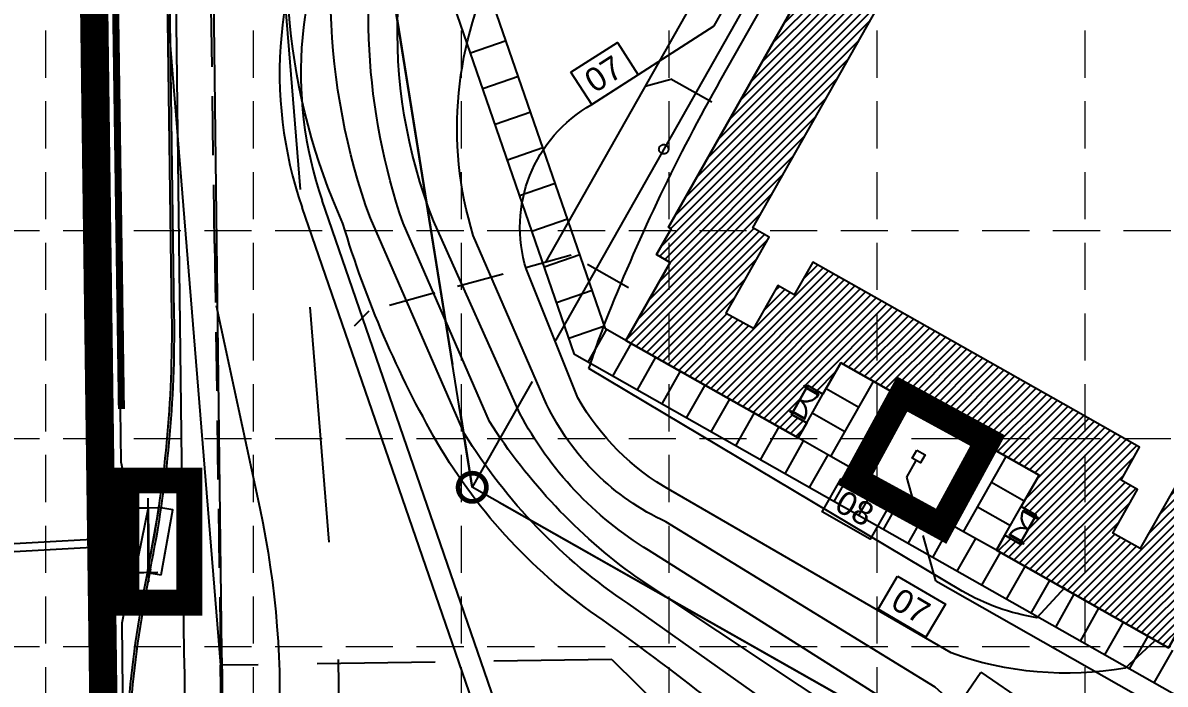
# Model space of a CAD drawing. Header units: feet. Extents: x 2467609 to 2470436, y 7119976 to 7121745.
# Drawn here: x 2467826.7 to 2468069, y 7120720.3 to 7120860.5 of the extents above; entities that cross this region are included whole.
import ezdxf
from ezdxf.enums import TextEntityAlignment as Align

# ---------------------------------------------------------------- set-up
doc = ezdxf.new("R2010")
doc.units = ezdxf.units.FT
doc.header["$LTSCALE"] = 100
doc.header["$MEASUREMENT"] = 0
for name, pattern in [('06117 BASE$0$DASHED', [0.75, 0.5, -0.25]), ('06117 BASE$0$HIDDEN2', [0.1875, 0.125, -0.0625]), ('06117 BASE$0$PL2', [2.85, 2.25, -0.2, 0, -0.2, 0, -0.2]), ('06117 WS Base$0$DASHED_SS3', [1.1, 1, -0.1]), ('HIDDEN', [0.375, 0.25, -0.125]), ('HIDDEN2', [0.1875, 0.125, -0.0625]), ('SDASH', [0.15, 0.1, -0.05])]:
    doc.linetypes.add(name, pattern=pattern)
for name, color, linetype, lineweight in [('06117 BASE$0$A-BLDG1-HATCH', 253, 'Continuous', 25), ('06117 BASE$0$A-Door-Outside', 253, 'Continuous', 30), ('06117 BASE$0$C-sidewk-strip', 253, 'Continuous', 25), ('06117 BASE$0$CP Inlet', 253, 'Continuous', 25), ('06117 BASE$0$CPCURB', 8, 'Continuous', 25), ('06117 BASE$0$CPCURB2', 8, 'Continuous', 25), ('06117 BASE$0$CPSTRIPE', 253, 'Continuous', 25), ('06117 BASE$0$CPWALK', 8, 'Continuous', 25), ('06117 BASE$0$LANDSCAPE-SETBACK', 8, '06117 BASE$0$DASHED', 25), ('06117 BASE$0$PROP-ROW', 1, '06117 BASE$0$PL2', 25)]:
    doc.layers.add(name, color=color, linetype=linetype, lineweight=lineweight)
for name, color, linetype in [('06117 BASE$0$BLDG-Exterior', 3, 'Continuous'), ('06117 BASE$0$CPSAWCUT', 7, '06117 BASE$0$HIDDEN2'), ('06117 TOPO$0$EXSTM', 253, 'Continuous'), ('06117 TOPO$0$GUTTER', 253, 'Continuous'), ('06117 TOPO$0$INLET', 253, 'Continuous'), ('06117 TOPO$0$INLET1', 253, 'Continuous'), ('06117 WS Base$0$CPSEWER', 7, '06117 WS Base$0$DASHED_SS3'), ('06117 WS Base$0$LINE-B', 1, 'Continuous'), ('CPCONT', 253, 'Continuous'), ('ESMT', 7, 'HIDDEN2'), ('GRID', 254, 'HIDDEN'), ('LIMITS OF DISTURBANCE', 1, 'HIDDEN'), ('proposed ec', 6, 'SDASH'), ('STREET-ESMT', 7, 'HIDDEN2')]:
    doc.layers.add(name, color=color, linetype=linetype)
doc.styles.get("Standard").update_dxf_attribs({"font": 'ARIAL.TTF'})
pattern_1 = [(45, (0, 0), (-0.88388347648, 0.88388347648), [])]

# ---------------------------------------------------------------- blocks, each defined once
blk = doc.blocks.new('06117 TOPO$0$PLUS')
at = {"color": 0, "linetype": 'ByBlock'}
for p, q in [((-0.00417, 0), (0.00417, 0)), ((0, 0.00417), (0, -0.00417))]:
    blk.add_line(p, q, dxfattribs=at)
blk.add_point((0, 0), dxfattribs=at)
blk = doc.blocks.new('*U96')
at = {"layer": '06117 BASE$0$A-Door-Outside', "color": 7, "linetype": 'Continuous', "lineweight": 30}
for points in [[(2, 6), (3.75, 6), (3.75, 42), (2, 42)], [(74, 6), (72.25, 6), (72.25, 42), (74, 42)], [(2, 0), (0, 0), (0, 6), (2, 6)], [(2, 2.25), (2.625, 2.25), (2.625, 4.25), (2, 4.25)], [(74, 2.25), (73.375, 2.25), (73.375, 4.25), (74, 4.25)], [(74, 0), (76, 0), (76, 6), (74, 6)]]:
    blk.add_lwpolyline(points, close=True, dxfattribs=at)
at = {"layer": '06117 BASE$0$A-Door-Outside', "color": 7, "linetype": 'Continuous', "lineweight": 30, "extrusion": (0, 0, -1)}
blk.add_arc((-2, 6), 36, 90, 180, dxfattribs=at)
at = {"layer": '06117 BASE$0$A-Door-Outside', "color": 7, "linetype": 'Continuous', "lineweight": 30}
blk.add_arc((74, 6), 36, 90, 180, dxfattribs=at)

msp = doc.modelspace()

# ---------------------------------------------------------------- hatches: boundary and pattern name
at = {"layer": '06117 BASE$0$A-BLDG1-HATCH'}
h = msp.add_hatch(dxfattribs=at)
h.set_pattern_fill('ANSI31', color=255, scale=10, style=0)
h.set_pattern_definition(pattern_1)
h.paths.add_polyline_path([(2468296.01, 7121182.71), (2468297.32, 7121185.03), (2468300.51, 7121183.22), (2468299.2, 7121180.9), (2468306.74, 7121176.63), (2468301.86, 7121168.08), (2468314.36, 7121161.01), (2468311.74, 7121156.37), (2468312.32, 7121156.04), (2468271.24, 7121083.54), (2468270.37, 7121084.03), (2468264.45, 7121073.59), (2468265.3, 7121073.1), (2468263.52, 7121069.91), (2468258.75, 7121061.49), (2468246.92, 7121040.61), (2468236.33, 7121046.61), (2468232.72, 7121040.23), (2468228.63, 7121016.11), (2468212.85, 7120988.27), (2468194.27, 7120972.36), (2468190.66, 7120965.98), (2468204.14, 7120958.34), (2468200.53, 7120951.96), (2468201.11, 7120951.63), (2468085.76, 7120748.04), (2468085.18, 7120748.37), (2468082.06, 7120742.86), (2468079.16, 7120744.5), (2468069.79, 7120727.97), (2468033.25, 7120748.67), (2468035.06, 7120751.86), (2468038.25, 7120750.05), (2468041.7, 7120756.15), (2468038.51, 7120757.95), (2468042.29, 7120764.62), (2468000.23, 7120788.45), (2467996.46, 7120781.78), (2467993.26, 7120783.59), (2467989.81, 7120777.49), (2467993, 7120775.69), (2467991.2, 7120772.5), (2467954.65, 7120793.2), (2467964.02, 7120809.73), (2467961.12, 7120811.37), (2467964.24, 7120816.88), (2467963.66, 7120817.21), (2468079.01, 7121020.81), (2468079.59, 7121020.48), (2468083.2, 7121026.86), (2468085.81, 7121025.38), (2468090.08, 7121032.92), (2468087.47, 7121034.4), (2468087.89, 7121035.13), (2468065.26, 7121047.94), (2468064.85, 7121047.22), (2468062.24, 7121048.7), (2468063.72, 7121051.31), (2468064.88, 7121050.65), (2468067.06, 7121054.49), (2468078.59, 7121064.34), (2468072.34, 7121067.88), (2468074.15, 7121071.07), (2468076.33, 7121069.83), (2468088.48, 7121091.3), (2468086.31, 7121092.53), (2468088.12, 7121095.72), (2468094.37, 7121092.18), (2468096.88, 7121107.13), (2468099.06, 7121110.97), (2468097.9, 7121111.63), (2468098.51, 7121112.72), (2468090.97, 7121116.99), (2468090.36, 7121115.9), (2468086.73, 7121117.96), (2468088.21, 7121120.57), (2468090.82, 7121119.09), (2468095.09, 7121126.63), (2468080.3, 7121135.01), (2468083.59, 7121140.81), (2468083.01, 7121141.14), (2468198.35, 7121344.73), (2468198.93, 7121344.41), (2468202.06, 7121349.92), (2468204.96, 7121348.27), (2468214.32, 7121364.8), (2468250.87, 7121344.1), (2468249.06, 7121340.91), (2468245.87, 7121342.72), (2468242.42, 7121336.63), (2468245.61, 7121334.82), (2468241.83, 7121328.15), (2468283.88, 7121304.33), (2468287.66, 7121311), (2468291.14, 7121309.02), (2468294.59, 7121315.11), (2468291.11, 7121317.09), (2468292.92, 7121320.28), (2468329.46, 7121299.57), (2468320.1, 7121283.04), (2468323, 7121281.4), (2468319.87, 7121275.89), (2468320.45, 7121275.56), (2468274.69, 7121194.79)])
h.paths.add_polyline_path([(2468220.34, 7121343.64), (2468226.11, 7121340.3), (2468220.94, 7121331.17), (2468224.42, 7121329.2), (2468220.47, 7121322.24), (2468236.57, 7121313.12), (2468273.55, 7121292.17), (2468289.79, 7121282.97), (2468293.73, 7121289.93), (2468297.21, 7121287.96), (2468302.38, 7121297.08), (2468308.21, 7121293.85), (2468308.09, 7121293.63), (2468299.25, 7121277.82), (2468302.62, 7121275.86), (2468253.91, 7121189.9), (2468286.54, 7121171.41), (2468281.45, 7121162.42), (2468293.92, 7121155.35), (2468240.68, 7121061.39), (2468230.56, 7121067.12), (2468218.47, 7121045.9), (2468214.25, 7121020.65), (2468201.58, 7120998.28), (2468182.93, 7120982.41), (2468168.85, 7120961.1), (2468183.7, 7120952.69), (2468076.4, 7120763.3), (2468072.92, 7120765.27), (2468063.88, 7120749.32), (2468063.72, 7120749.03), (2468057.92, 7120752.32), (2468063.18, 7120761.6), (2468059.7, 7120763.57), (2468063.64, 7120770.53), (2468047.4, 7120779.73), (2468010.57, 7120800.6), (2467994.33, 7120809.8), (2467990.38, 7120802.84), (2467986.9, 7120804.81), (2467981.74, 7120795.69), (2467975.9, 7120798.92), (2467976.01, 7120799.11), (2467985.05, 7120815.06), (2467981.56, 7120817.03), (2468088.86, 7121006.42), (2468089.95, 7121005.8), (2468109.42, 7121040.17), (2468095.28, 7121048.18), (2468084.26, 7121054.42), (2468094.38, 7121072.29), (2468102.4, 7121086.45), (2468111.24, 7121102.04), (2468120.12, 7121117.72), (2468113.01, 7121121.74), (2468118.01, 7121130.55), (2468100.69, 7121140.56), (2468207.71, 7121329.47), (2468211.19, 7121327.5)], flags=16)
h = msp.add_hatch(dxfattribs=at)
h.set_pattern_fill('ANSI31', color=255, scale=10, style=0)
h.set_pattern_definition(pattern_1)
h.paths.add_polyline_path([(2468296.01, 7121182.71), (2468297.32, 7121185.03), (2468300.51, 7121183.22), (2468299.2, 7121180.9), (2468306.74, 7121176.63), (2468301.86, 7121168.08), (2468314.36, 7121161.01), (2468311.74, 7121156.37), (2468312.32, 7121156.04), (2468271.24, 7121083.54), (2468270.37, 7121084.03), (2468264.45, 7121073.59), (2468265.3, 7121073.1), (2468263.52, 7121069.91), (2468258.75, 7121061.49), (2468246.92, 7121040.61), (2468236.33, 7121046.61), (2468232.72, 7121040.23), (2468228.63, 7121016.11), (2468212.85, 7120988.27), (2468194.27, 7120972.36), (2468190.66, 7120965.98), (2468204.14, 7120958.34), (2468200.53, 7120951.96), (2468201.11, 7120951.63), (2468085.76, 7120748.04), (2468085.18, 7120748.37), (2468082.06, 7120742.86), (2468079.16, 7120744.5), (2468069.79, 7120727.97), (2468033.25, 7120748.67), (2468035.06, 7120751.86), (2468038.25, 7120750.05), (2468041.7, 7120756.15), (2468038.51, 7120757.95), (2468042.29, 7120764.62), (2468000.23, 7120788.45), (2467996.46, 7120781.78), (2467993.26, 7120783.59), (2467989.81, 7120777.49), (2467993, 7120775.69), (2467991.2, 7120772.5), (2467954.65, 7120793.2), (2467964.02, 7120809.73), (2467961.12, 7120811.37), (2467964.24, 7120816.88), (2467963.66, 7120817.21), (2468079.01, 7121020.81), (2468079.59, 7121020.48), (2468083.2, 7121026.86), (2468085.81, 7121025.38), (2468090.08, 7121032.92), (2468087.47, 7121034.4), (2468087.89, 7121035.13), (2468065.26, 7121047.94), (2468064.85, 7121047.22), (2468062.24, 7121048.7), (2468063.72, 7121051.31), (2468064.88, 7121050.65), (2468067.06, 7121054.49), (2468078.59, 7121064.34), (2468072.34, 7121067.88), (2468074.15, 7121071.07), (2468076.33, 7121069.83), (2468088.48, 7121091.3), (2468086.31, 7121092.53), (2468088.12, 7121095.72), (2468094.37, 7121092.18), (2468096.88, 7121107.13), (2468099.06, 7121110.97), (2468097.9, 7121111.63), (2468098.51, 7121112.72), (2468090.97, 7121116.99), (2468090.36, 7121115.9), (2468086.73, 7121117.96), (2468088.21, 7121120.57), (2468090.82, 7121119.09), (2468095.09, 7121126.63), (2468080.3, 7121135.01), (2468083.59, 7121140.81), (2468083.01, 7121141.14), (2468198.35, 7121344.73), (2468198.93, 7121344.41), (2468202.06, 7121349.92), (2468204.96, 7121348.27), (2468214.32, 7121364.8), (2468250.87, 7121344.1), (2468249.06, 7121340.91), (2468245.87, 7121342.72), (2468242.42, 7121336.63), (2468245.61, 7121334.82), (2468241.83, 7121328.15), (2468283.88, 7121304.33), (2468287.66, 7121311), (2468291.14, 7121309.02), (2468294.59, 7121315.11), (2468291.11, 7121317.09), (2468292.92, 7121320.28), (2468329.46, 7121299.57), (2468320.1, 7121283.04), (2468323, 7121281.4), (2468319.87, 7121275.89), (2468320.45, 7121275.56), (2468274.69, 7121194.79)])
h.paths.add_polyline_path([(2468220.34, 7121343.64), (2468226.11, 7121340.3), (2468220.94, 7121331.17), (2468224.42, 7121329.2), (2468220.47, 7121322.24), (2468236.57, 7121313.12), (2468273.55, 7121292.17), (2468289.79, 7121282.97), (2468293.73, 7121289.93), (2468297.21, 7121287.96), (2468302.38, 7121297.08), (2468308.21, 7121293.85), (2468308.09, 7121293.63), (2468299.25, 7121277.82), (2468302.62, 7121275.86), (2468253.91, 7121189.9), (2468286.54, 7121171.41), (2468281.45, 7121162.42), (2468293.92, 7121155.35), (2468240.68, 7121061.39), (2468230.56, 7121067.12), (2468218.47, 7121045.9), (2468214.25, 7121020.65), (2468201.58, 7120998.28), (2468182.93, 7120982.41), (2468168.85, 7120961.1), (2468183.7, 7120952.69), (2468076.4, 7120763.3), (2468072.92, 7120765.27), (2468063.88, 7120749.32), (2468063.72, 7120749.03), (2468057.92, 7120752.32), (2468063.18, 7120761.6), (2468059.7, 7120763.57), (2468063.64, 7120770.53), (2468047.4, 7120779.73), (2468010.57, 7120800.6), (2467994.33, 7120809.8), (2467990.38, 7120802.84), (2467986.9, 7120804.81), (2467981.74, 7120795.69), (2467975.9, 7120798.92), (2467976.01, 7120799.11), (2467985.05, 7120815.06), (2467981.56, 7120817.03), (2468088.86, 7121006.42), (2468089.95, 7121005.8), (2468109.42, 7121040.17), (2468095.28, 7121048.18), (2468084.26, 7121054.42), (2468094.38, 7121072.29), (2468102.4, 7121086.45), (2468111.24, 7121102.04), (2468120.12, 7121117.72), (2468113.01, 7121121.74), (2468118.01, 7121130.55), (2468100.69, 7121140.56), (2468207.71, 7121329.47), (2468211.19, 7121327.5)], flags=16)

# ---------------------------------------------------------------- linework, layer by layer
at = {"layer": '06117 BASE$0$A-BLDG1-HATCH', "color": 255}
for points in [[(2468201.11, 7120951.63), (2468085.76, 7120748.04), (2468085.18, 7120748.37), (2468082.06, 7120742.86), (2468079.16, 7120744.5), (2468069.79, 7120727.97), (2468033.25, 7120748.67), (2468035.06, 7120751.86), (2468038.25, 7120750.05), (2468041.7, 7120756.15), (2468038.51, 7120757.95), (2468042.29, 7120764.62), (2468000.23, 7120788.45), (2467996.46, 7120781.78), (2467993.26, 7120783.59), (2467989.81, 7120777.49), (2467993, 7120775.69), (2467991.2, 7120772.5), (2467954.65, 7120793.2), (2467964.02, 7120809.73), (2467961.12, 7120811.37), (2467964.24, 7120816.88), (2467963.66, 7120817.21), (2468079.01, 7121020.81)], [(2468201.11, 7120951.63), (2468085.76, 7120748.04), (2468085.18, 7120748.37), (2468082.06, 7120742.86), (2468079.16, 7120744.5), (2468069.79, 7120727.97), (2468033.25, 7120748.67), (2468035.06, 7120751.86), (2468038.25, 7120750.05), (2468041.7, 7120756.15), (2468038.51, 7120757.95), (2468042.29, 7120764.62), (2468000.23, 7120788.45), (2467996.46, 7120781.78), (2467993.26, 7120783.59), (2467989.81, 7120777.49), (2467993, 7120775.69), (2467991.2, 7120772.5), (2467954.65, 7120793.2), (2467964.02, 7120809.73), (2467961.12, 7120811.37), (2467964.24, 7120816.88), (2467963.66, 7120817.21), (2468079.01, 7121020.81)], [(2468183.7, 7120952.69), (2468076.4, 7120763.3), (2468072.92, 7120765.27), (2468063.88, 7120749.32), (2468063.72, 7120749.03), (2468057.92, 7120752.32), (2468063.18, 7120761.6), (2468059.7, 7120763.57), (2468063.64, 7120770.53), (2468047.4, 7120779.73), (2468010.57, 7120800.6), (2467994.33, 7120809.8), (2467990.38, 7120802.84), (2467986.9, 7120804.81), (2467981.74, 7120795.69), (2467975.9, 7120798.92), (2467976.01, 7120799.11), (2467985.05, 7120815.06), (2467981.56, 7120817.03), (2468088.86, 7121006.42)], [(2468183.7, 7120952.69), (2468076.4, 7120763.3), (2468072.92, 7120765.27), (2468063.88, 7120749.32), (2468063.72, 7120749.03), (2468057.92, 7120752.32), (2468063.18, 7120761.6), (2468059.7, 7120763.57), (2468063.64, 7120770.53), (2468047.4, 7120779.73), (2468010.57, 7120800.6), (2467994.33, 7120809.8), (2467990.38, 7120802.84), (2467986.9, 7120804.81), (2467981.74, 7120795.69), (2467975.9, 7120798.92), (2467976.01, 7120799.11), (2467985.05, 7120815.06), (2467981.56, 7120817.03), (2468088.86, 7121006.42)]]:
    msp.add_lwpolyline(points, dxfattribs=at)
at = {"layer": '06117 BASE$0$BLDG-Exterior', "color": 7}
msp.add_lwpolyline([(2468079.01, 7121020.81), (2467963.66, 7120817.21), (2467964.24, 7120816.88), (2467961.12, 7120811.37), (2467964.02, 7120809.73), (2467954.65, 7120793.2), (2467991.2, 7120772.5), (2467993, 7120775.69), (2467989.81, 7120777.49), (2467993.26, 7120783.59), (2467996.46, 7120781.78), (2468000.23, 7120788.45), (2468042.29, 7120764.62), (2468038.51, 7120757.95), (2468041.7, 7120756.15), (2468038.25, 7120750.05), (2468035.06, 7120751.86), (2468033.25, 7120748.67), (2468069.79, 7120727.97), (2468079.16, 7120744.5), (2468082.06, 7120742.86), (2468085.18, 7120748.37), (2468085.76, 7120748.04), (2468201.11, 7120951.63)], dxfattribs=at)
msp.add_lwpolyline([(2468079.01, 7121020.81), (2467963.66, 7120817.21), (2467964.24, 7120816.88), (2467961.12, 7120811.37), (2467964.02, 7120809.73), (2467954.65, 7120793.2), (2467991.2, 7120772.5), (2467993, 7120775.69), (2467989.81, 7120777.49), (2467993.26, 7120783.59), (2467996.46, 7120781.78), (2468000.23, 7120788.45), (2468042.29, 7120764.62), (2468038.51, 7120757.95), (2468041.7, 7120756.15), (2468038.25, 7120750.05), (2468035.06, 7120751.86), (2468033.25, 7120748.67), (2468069.79, 7120727.97), (2468079.16, 7120744.5), (2468082.06, 7120742.86), (2468085.18, 7120748.37), (2468085.76, 7120748.04), (2468201.11, 7120951.63)], dxfattribs=at)
at = {"layer": '06117 BASE$0$C-sidewk-strip'}
for p, q in [((2467929.23, 7120856.73), (2467921.67, 7120854.12)), ((2467929.23, 7120856.73), (2467921.67, 7120854.12)), ((2467931.84, 7120849.17), (2467924.28, 7120846.56)), ((2467931.84, 7120849.17), (2467924.28, 7120846.56)), ((2467934.45, 7120841.61), (2467926.89, 7120839)), ((2467934.45, 7120841.61), (2467926.89, 7120839)), ((2467937.06, 7120834.04), (2467929.5, 7120831.43)), ((2467937.06, 7120834.04), (2467929.5, 7120831.43)), ((2467939.67, 7120826.48), (2467932.11, 7120823.87)), ((2467939.67, 7120826.48), (2467932.11, 7120823.87)), ((2467942.28, 7120818.92), (2467934.72, 7120816.31)), ((2467942.28, 7120818.92), (2467934.72, 7120816.31)), ((2467944.89, 7120811.36), (2467937.33, 7120808.75)), ((2467944.89, 7120811.36), (2467937.33, 7120808.75)), ((2467947.5, 7120803.79), (2467939.94, 7120801.18)), ((2467947.5, 7120803.79), (2467939.94, 7120801.18)), ((2467950.11, 7120796.23), (2467942.55, 7120793.62)), ((2467950.11, 7120796.23), (2467942.55, 7120793.62)), ((2467950.52, 7120795.54), (2467946.58, 7120788.58)), ((2467950.52, 7120795.54), (2467946.58, 7120788.58)), ((2467955.74, 7120792.58), (2467951.8, 7120785.62)), ((2467955.74, 7120792.58), (2467951.8, 7120785.62)), ((2467960.96, 7120789.63), (2467957.02, 7120782.67)), ((2467960.96, 7120789.63), (2467957.02, 7120782.67)), ((2467966.18, 7120786.67), (2467962.24, 7120779.71)), ((2467966.18, 7120786.67), (2467962.24, 7120779.71)), ((2467971.4, 7120783.71), (2467967.46, 7120776.75)), ((2467971.4, 7120783.71), (2467967.46, 7120776.75)), ((2467976.62, 7120780.75), (2467972.68, 7120773.79)), ((2467976.62, 7120780.75), (2467972.68, 7120773.79)), ((2467993, 7120775.69), (2467996.46, 7120781.78)), ((2467993, 7120775.69), (2467996.46, 7120781.78)), ((2468004.07, 7120778.99), (2467997.11, 7120782.94)), ((2468004.07, 7120778.99), (2467997.11, 7120782.94)), ((2467981.84, 7120777.8), (2467977.9, 7120770.84)), ((2467981.84, 7120777.8), (2467977.9, 7120770.84)), ((2468001.12, 7120773.77), (2467994.15, 7120777.72)), ((2468001.12, 7120773.77), (2467994.15, 7120777.72)), ((2467987.06, 7120774.84), (2467983.12, 7120767.88)), ((2467987.06, 7120774.84), (2467983.12, 7120767.88)), ((2467992.29, 7120771.88), (2467988.34, 7120764.92)), ((2467992.29, 7120771.88), (2467988.34, 7120764.92)), ((2467998.16, 7120768.55), (2467991.2, 7120772.5)), ((2467998.16, 7120768.55), (2467991.2, 7120772.5)), ((2467997.51, 7120768.92), (2467993.56, 7120761.96)), ((2467997.51, 7120768.92), (2467993.56, 7120761.96)), ((2468002.73, 7120765.97), (2467998.78, 7120759)), ((2468002.73, 7120765.97), (2467998.78, 7120759)), ((2468007.95, 7120763.01), (2468004, 7120756.05)), ((2468007.95, 7120763.01), (2468004, 7120756.05)), ((2468039.17, 7120759.11), (2468032.21, 7120763.06)), ((2468039.17, 7120759.11), (2468032.21, 7120763.06)), ((2468013.17, 7120760.05), (2468009.22, 7120753.09)), ((2468013.17, 7120760.05), (2468009.22, 7120753.09)), ((2468018.39, 7120757.09), (2468014.44, 7120750.13)), ((2468018.39, 7120757.09), (2468014.44, 7120750.13)), ((2468036.21, 7120753.89), (2468029.25, 7120757.84)), ((2468036.21, 7120753.89), (2468029.25, 7120757.84)), ((2468035.06, 7120751.86), (2468038.51, 7120757.95)), ((2468035.06, 7120751.86), (2468038.51, 7120757.95)), ((2468023.61, 7120754.13), (2468019.66, 7120747.17)), ((2468023.61, 7120754.13), (2468019.66, 7120747.17)), ((2468033.25, 7120748.67), (2468026.29, 7120752.62)), ((2468033.25, 7120748.67), (2468026.29, 7120752.62)), ((2468028.83, 7120751.18), (2468024.88, 7120744.22)), ((2468028.83, 7120751.18), (2468024.88, 7120744.22)), ((2468034.05, 7120748.22), (2468030.1, 7120741.26)), ((2468034.05, 7120748.22), (2468030.1, 7120741.26)), ((2468039.27, 7120745.26), (2468035.33, 7120738.3)), ((2468039.27, 7120745.26), (2468035.33, 7120738.3)), ((2468044.49, 7120742.3), (2468040.55, 7120735.34)), ((2468044.49, 7120742.3), (2468040.55, 7120735.34)), ((2468049.71, 7120739.35), (2468045.77, 7120732.39)), ((2468049.71, 7120739.35), (2468045.77, 7120732.39)), ((2468054.93, 7120736.39), (2468050.99, 7120729.43)), ((2468054.93, 7120736.39), (2468050.99, 7120729.43)), ((2468060.15, 7120733.43), (2468056.21, 7120726.47)), ((2468060.15, 7120733.43), (2468056.21, 7120726.47)), ((2468065.37, 7120730.47), (2468061.43, 7120723.51)), ((2468065.37, 7120730.47), (2468061.43, 7120723.51)), ((2468070.59, 7120727.52), (2468066.65, 7120720.56)), ((2468070.59, 7120727.52), (2468066.65, 7120720.56))]:
    msp.add_line(p, q, dxfattribs=at)
at = {"layer": '06117 BASE$0$CP Inlet'}
for points in [[(2468016.37, 7120769.92), (2468018.11, 7120768.94), (2468017.12, 7120767.2), (2468015.38, 7120768.18)], [(2468016.37, 7120769.92), (2468018.11, 7120768.94), (2468017.12, 7120767.2), (2468015.38, 7120768.18)], [(2467856.07, 7120743.45), (2467858.55, 7120757.23), (2467855.6, 7120757.76), (2467853.12, 7120743.98)], [(2467856.07, 7120743.45), (2467858.55, 7120757.23), (2467855.6, 7120757.76), (2467853.12, 7120743.98)]]:
    msp.add_lwpolyline(points, close=True, dxfattribs=at)
at = {"layer": '06117 BASE$0$CPCURB'}
msp.add_line((2467858.35, 7120798.58), (2467856.62, 7120918.57), dxfattribs=at)
msp.add_line((2467858.35, 7120798.58), (2467856.62, 7120918.57), dxfattribs=at)
for centre, start, end in [((2467608.37, 7120794.98), 348.4179, 0.8262), ((2467608.37, 7120794.98), 348.4179, 0.8262), ((2468098.19, 7120694.59), 168.4179, 181.4133), ((2468098.19, 7120694.59), 168.4179, 181.4133)]:
    msp.add_arc(centre, 250, start, end, dxfattribs=at)
at = {"layer": '06117 BASE$0$CPCURB2'}
msp.add_line((2467858.85, 7120798.59), (2467857.12, 7120918.58), dxfattribs=at)
msp.add_line((2467858.85, 7120798.59), (2467857.12, 7120918.58), dxfattribs=at)
for centre, radius, start, end in [((2467608.37, 7120794.98), 250.5, 348.4179, 0.8262), ((2467608.37, 7120794.98), 250.5, 348.4179, 0.8262), ((2468098.19, 7120694.59), 249.5, 168.4179, 181.4133), ((2468098.19, 7120694.59), 249.5, 168.4179, 181.4133)]:
    msp.add_arc(centre, radius, start, end, dxfattribs=at)
at = {"layer": '06117 BASE$0$CPSAWCUT'}
msp.add_line((2467842.82, 7121008.38), (2467846.77, 7120688.39), dxfattribs=at)
msp.add_line((2467842.82, 7121008.38), (2467846.77, 7120688.39), dxfattribs=at)
at = {"layer": '06117 BASE$0$CPSTRIPE', "const_width": 1.5}
msp.add_lwpolyline([(2467847.63, 7120778.62), (2467845.62, 7120918.41)], dxfattribs=at)
msp.add_lwpolyline([(2467847.63, 7120778.62), (2467845.62, 7120918.41)], dxfattribs=at)
at = {"layer": '06117 BASE$0$CPWALK'}
for p, q in [((2467868.94, 7120727.13), (2467866.32, 7120941.09)), ((2467868.94, 7120727.13), (2467866.32, 7120941.09)), ((2467860.94, 7120727.03), (2467858.46, 7120929.36)), ((2467860.94, 7120727.03), (2467858.46, 7120929.36)), ((2467943.73, 7120790.2), (2467910.06, 7120887.78)), ((2467943.73, 7120790.2), (2467910.06, 7120887.78)), ((2467950.3, 7120795.66), (2467918.8, 7120886.98)), ((2467950.3, 7120795.66), (2467918.8, 7120886.98)), ((2467954.65, 7120793.2), (2467950.3, 7120795.66)), ((2467954.65, 7120793.2), (2467950.3, 7120795.66)), ((2468079.69, 7120713.17), (2467943.73, 7120790.2)), ((2468079.69, 7120713.17), (2467943.73, 7120790.2)), ((2467998.16, 7120768.55), (2468007.19, 7120784.5)), ((2467998.16, 7120768.55), (2468007.19, 7120784.5)), ((2468026.29, 7120752.62), (2467998.16, 7120768.55)), ((2468026.29, 7120752.62), (2467998.16, 7120768.55)), ((2468026.29, 7120752.62), (2468035.33, 7120768.57)), ((2468026.29, 7120752.62), (2468035.33, 7120768.57))]:
    msp.add_line(p, q, dxfattribs=at)
for centre, radius, start, end in [((2467528.03, 7120716.2), 333.09, 348.8428, 1.8638), ((2467528.03, 7120716.2), 333.09, 348.8428, 1.8638), ((2467529.03, 7120716.18), 340.08, 348.8958, 1.8461), ((2467529.03, 7120716.18), 340.08, 348.8958, 1.8461)]:
    msp.add_arc(centre, radius, start, end, dxfattribs=at)
at = {"layer": '06117 BASE$0$LANDSCAPE-SETBACK'}
for p in [(2467881.51, 7120874.99), (2467881.51, 7120874.99), (2467896.06, 7120559.98), (2467896.06, 7120559.98)]:
    msp.add_line(p, (2467893.67, 7120725.48), dxfattribs=at)
at = {"layer": '06117 BASE$0$PROP-ROW'}
for p in [(2467856.53, 7120873.8), (2467856.53, 7120873.8), (2467871.21, 7120549.31), (2467871.21, 7120549.31)]:
    msp.add_line(p, (2467868.68, 7120724.29), dxfattribs=at)
at = {"layer": '06117 TOPO$0$EXSTM'}
for p, q in [((2467850.35, 7120749.75), (2467747.14, 7120744.07)), ((2467747.98, 7120745.87, 1097.42), (2467850.34, 7120751.5, 1097.42))]:
    msp.add_line(p, q, dxfattribs=at)
at = {"layer": '06117 TOPO$0$EXSTM', "color": 5}
for p, q in [((2467850.35, 7120749.75), (2467747.14, 7120744.07)), ((2467747.98, 7120745.87, 1097.42), (2467850.34, 7120751.5, 1097.42))]:
    msp.add_line(p, q, dxfattribs=at)
at = {"layer": '06117 TOPO$0$GUTTER'}
msp.add_lwpolyline([(2467880.17, 7120491.89, -0.108293), (2467863.9, 7120496.62), (2467860.14, 7120499.61), (2467856.94, 7120503.03, -0.026746), (2467854.64, 7120505.78, -0.044566), (2467853.5, 7120507.61, -0.012644), (2467852.1, 7120510.58, -0.012793), (2467850.87, 7120513.57, -0.050612), (2467850.31, 7120515.66, -0.029846), (2467849.93, 7120519.3), (2467849.54, 7120553.8), (2467849.03, 7120614.8), (2467848.37, 7120675.51), (2467847.78, 7120733.32), (2467849.84, 7120743.78), (2467849.7, 7120757.62), (2467847.58, 7120767.38), (2467847.45, 7120778.64)], format="xyb", dxfattribs=at)
at = {"layer": '06117 TOPO$0$INLET', "color": 5}
msp.add_lwpolyline([(2467850.23, 7120757.64), (2467853.29, 7120757.7), (2467850.46, 7120743.8), (2467853.33, 7120744)], dxfattribs=at)
at = {"layer": '06117 TOPO$0$INLET', "color": 5, "elevation": 1097.42}
for points in [[(2467853.33, 7120744), (2467853.29, 7120757.7)], [(2467853.54, 7120744.06), (2467853.35, 7120757.75)]]:
    msp.add_lwpolyline(points, dxfattribs=at)
at = {"layer": '06117 WS Base$0$CPSEWER', "color": 7}
for p in [(2468043.22, 7120975.9), (2468043.22, 7120975.9), (2467902.03, 7120886.8), (2467902.03, 7120886.8), (2468206.27, 7120601.01), (2468206.27, 7120601.01)]:
    msp.add_line(p, (2467922.05, 7120762.03), dxfattribs=at)
at = {"layer": '06117 WS Base$0$CPSEWER', "color": 7, "const_width": 1}
msp.add_lwpolyline([(2467919.05, 7120762.03, 1), (2467925.05, 7120762.03, 1)], format="xyb", close=True, dxfattribs=at)
msp.add_lwpolyline([(2467919.05, 7120762.03, 1), (2467925.05, 7120762.03, 1)], format="xyb", close=True, dxfattribs=at)
at = {"layer": '06117 WS Base$0$CPSEWER', "color": 7}
msp.add_circle((2467962.67, 7120833.72), 1, dxfattribs=at)
msp.add_circle((2467962.67, 7120833.72), 1, dxfattribs=at)
at = {"layer": '06117 WS Base$0$LINE-B'}
msp.add_lwpolyline([(2468206.27, 7120601.01), (2467922.05, 7120762.03), (2467902.03, 7120886.8), (2468129.85, 7121288.92)], dxfattribs=at)
msp.add_lwpolyline([(2468206.27, 7120601.01), (2467922.05, 7120762.03), (2467902.03, 7120886.8), (2468129.85, 7121288.92)], dxfattribs=at)
at = {"layer": 'CPCONT', "color": 35}
msp.add_line((2467974.75, 7120848.4), (2468067.51, 7121012.12), dxfattribs=at)
for points in [[(2467933.54, 7120808.24, -0.35435), (2467947.39, 7120843.18), (2467973.37, 7120859.89), (2468038.77, 7120975.32, 0.212715), (2468041.91, 7121007.87), (2468031.99, 7121039.53, -0.15958), (2468032.19, 7121054.91), (2468040.62, 7121075.95, 0.116858), (2468045.67, 7121109.77), (2468042.7, 7121122.66)], [(2468049.46, 7120661.11, -0.172831), (2468049.46, 7120661.11, 0.088169), (2468008.82, 7120708.5), (2467956.82, 7120743.04, -0.095409), (2467925.69, 7120775.98), (2467907.38, 7120818.03, -0.137553), (2467903.26, 7120892.15, -0.076275), (2467933.57, 7120954.44)], [(2468057.86, 7120632.23, 0.003739), (2468039.02, 7120650.83, 0.025467), (2467997.55, 7120696.15), (2467997.55, 7120696.15, 0.02507), (2467949.8, 7120733.85, -0.11138), (2467914.7, 7120771.39, -0.057755), (2467894.62, 7120817.96), (2467894.62, 7120817.96, -0.164798), (2467886.33, 7120904.32, 0.064919), (2467891.24, 7120948.16)], [(2468068.41, 7120628.37, -0.020547), (2468041.21, 7120660.58, 0.062212), (2467998.59, 7120706.55), (2467955.15, 7120737.37, -0.108107), (2467920.44, 7120773.35), (2467900.44, 7120819.08, -0.159157), (2467897.71, 7120907.25, 0.018497), (2467911.75, 7120949.06)], [(2468051.07, 7120675.79, -0.21845), (2468051.07, 7120675.79, 0.088159), (2468016.91, 7120712.38), (2467959.48, 7120748.7, -0.135653), (2467932.15, 7120777.68), (2467913.84, 7120818.53, 0.003607), (2467913.84, 7120818.53, -0.215224), (2467918.13, 7120908.39, -0.039869)], [(2468085.49, 7120656.6, 0.022467), (2468020.27, 7120719.64), (2467963.15, 7120754.69, -0.173911), (2467937.82, 7120779.68), (2467922.27, 7120815.42, -0.199937), (2467928, 7120874.83)], [(2467946.82, 7120787.21, -0.018449), (2467950.97, 7120798.74, -0.033589), (2467974.75, 7120848.4, 27.551772)], [(2468060.58, 7120723.71, -0.130969), (2468023.63, 7120726.9), (2467964.15, 7120761.36, -0.136582), (2467944.48, 7120781.01), (2467933.54, 7120808.24)], [(2467867.76, 7120800.56), (2467876.97, 7120757.58, -0.133525), (2467871.54, 7120657.62, 0.046775), (2467850.85, 7120634.36, 4.506841)], [(2468047.8, 7120740.78), (2468041.81, 7120734.37, -0.089899), (2468025.96, 7120740.01)]]:
    msp.add_lwpolyline(points, format="xyb", dxfattribs=at)
for points in [[(2467942.98, 7120850.04), (2467952.86, 7120856.39), (2467957.27, 7120849.54), (2467947.39, 7120843.18)], [(2468000.29, 7120763.92), (2468010.51, 7120758.13), (2468006.49, 7120751.04), (2467996.27, 7120756.83)], [(2468012.27, 7120743.2), (2468022.42, 7120737.27), (2468018.31, 7120730.24), (2468008.17, 7120736.16)], [(2468029.97, 7120722.85), (2468039.65, 7120716.2), (2468035.03, 7120709.48), (2468025.35, 7120716.14)]]:
    msp.add_lwpolyline(points, close=True, dxfattribs=at)
for points in [[(2468025.96, 7120740.01), (2467946.82, 7120787.21)], [(2468060.58, 7120723.71), (2468066.76, 7120729.41)]]:
    msp.add_lwpolyline(points, dxfattribs=at)
at = {"layer": 'ESMT', "linetype": 'HIDDEN'}
for q in [(2467868.68, 7120724.29), (2468070.89, 7120608.37)]:
    msp.add_line((2467951.66, 7120725.49), q, dxfattribs=at)
at = {"layer": 'GRID', "color": 252, "linetype": 'HIDDEN', "lineweight": 0, "ltscale": 0.4}
for p, q in [((2467831.49, 7121698.89), (2467831.49, 7120154.77)), ((2467875.59, 7121698.89), (2467875.59, 7120154.77)), ((2467919.69, 7121698.89), (2467919.69, 7120154.77)), ((2467963.79, 7121698.89), (2467963.79, 7120154.77)), ((2468007.89, 7121698.89), (2468007.89, 7120154.77)), ((2468051.99, 7121698.89), (2468051.99, 7120154.77)), ((2467655.24, 7120816.47), (2470389.44, 7120816.47)), ((2467655.24, 7120772.37), (2470389.44, 7120772.37)), ((2467655.24, 7120728.27), (2470389.44, 7120728.27))]:
    msp.add_line(p, q, dxfattribs=at)
at = {"layer": 'LIMITS OF DISTURBANCE', "ltscale": 2, "const_width": 6}
msp.add_lwpolyline([(2467833.01, 7121530.09), (2467846.43, 7120518.47, 0.339282), (2467879.82, 7120486.99), (2468303.87, 7120494.22), (2468842.22, 7120504.92), (2470123.96, 7120515.28), (2470099.86, 7121608.53), (2469509.9, 7121601.53), (2469502.05, 7121540.91), (2468847.18, 7121534.85), (2468155.33, 7121530.34)], format="xyb", close=True, dxfattribs=at)
at = {"layer": 'proposed ec', "color": 5, "linetype": 'Continuous'}
for p, q in [((2468064.15, 7121033.13), (2467937.6, 7120809.76)), ((2467937.98, 7120684.34), (2467890.21, 7120822.86)), ((2467933.73, 7120682.87), (2467885.96, 7120821.4)), ((2468020.37, 7120742.17), (2468079.03, 7120708.94))]:
    msp.add_line(p, q, dxfattribs=at)
at = {"layer": 'proposed ec', "color": 5}
for p, q in [((2467958.75, 7120847.1), (2467964.21, 7120848.6)), ((2467972.91, 7120843.68), (2467964.21, 7120848.6)), ((2467943.05, 7120811.27), (2467900.15, 7120799.39)), ((2467955.23, 7120804.37), (2467943.05, 7120811.27)), ((2467900.15, 7120799.39), (2467897.02, 7120796.22)), ((2468014.28, 7120764.21), (2468016.25, 7120767.69)), ((2468020.37, 7120742.17), (2468014.28, 7120764.21))]:
    msp.add_line(p, q, dxfattribs=at)
at = {"layer": 'proposed ec', "color": 5, "const_width": 5.5}
for points in [[(2468013.26, 7120781.82), (2468031.41, 7120771.92), (2468021.53, 7120753.78), (2468003.37, 7120763.68)], [(2467848.69, 7120737.56), (2467848.69, 7120763.48), (2467862.06, 7120763.48), (2467862.06, 7120737.56)]]:
    msp.add_lwpolyline(points, close=True, dxfattribs=at)
at = {"layer": 'proposed ec', "color": 5}
for points in [[(2468016.37, 7120769.92), (2468018.11, 7120768.94), (2468017.12, 7120767.2), (2468015.38, 7120768.18)], [(2467856.07, 7120743.45), (2467858.55, 7120757.23), (2467855.6, 7120757.76), (2467853.12, 7120743.98)]]:
    msp.add_lwpolyline(points, close=True, dxfattribs=at)
at = {"layer": 'proposed ec', "color": 5, "linetype": 'Continuous'}
for radius in [87.25, 82.75]:
    msp.add_arc((2467968.44, 7120849.84), radius, 150.4665, 199.0273, dxfattribs=at)
at = {"layer": 'STREET-ESMT'}
for q in [(2467865.45, 7120948.7), (2467868.68, 7120724.29)]:
    msp.add_line((2467867.39, 7120813.71), q, dxfattribs=at)

# ---------------------------------------------------------------- block references
at = {"layer": '06117 BASE$0$A-Door-Outside', "color": 7, "linetype": 'Continuous', "lineweight": 30, "zscale": 0.08333333333333333}
for p, xscale, yscale, rotation in [((2467992.52, 7120783.62), 0.08333333275713319, 0.08333333275713319, 240.466537642085), ((2467992.52, 7120783.62), 0.08333333275713319, 0.08333333275713319, 240.466537642085), ((2468042.11, 7120755.53), -0.08333333275713367, 0.08333333275713367, 60.46653764208498), ((2468042.11, 7120755.53), -0.08333333275713367, 0.08333333275713367, 60.46653764208498)]:
    msp.add_blockref('*U96', p, dxfattribs=dict(at, xscale=xscale, yscale=yscale, rotation=rotation))
at = {"layer": '06117 TOPO$0$INLET1', "color": 5, "xscale": 479.9999901255313, "yscale": 479.9999901255313, "zscale": 479.9999901255313, "rotation": 0.8895652305771319}
for p in [(2467853.29, 7120757.7, 600.4), (2467853.33, 7120744, 600.45)]:
    msp.add_blockref('06117 TOPO$0$PLUS', p, dxfattribs=at)

# ---------------------------------------------------------------- texts
at = {"layer": 'CPCONT', "color": 35}
for s, rotation, p in [('07', 32.741, (2467951.28, 7120847.59)), ('08', 330.4665, (2468001.98, 7120755.43)), ('07', 329.7271, (2468013.86, 7120734.68))]:
    msp.add_text(s, height=5, rotation=rotation, dxfattribs=at).set_placement(p, align=Align.CENTER)

doc.saveas('drawing.dxf')
